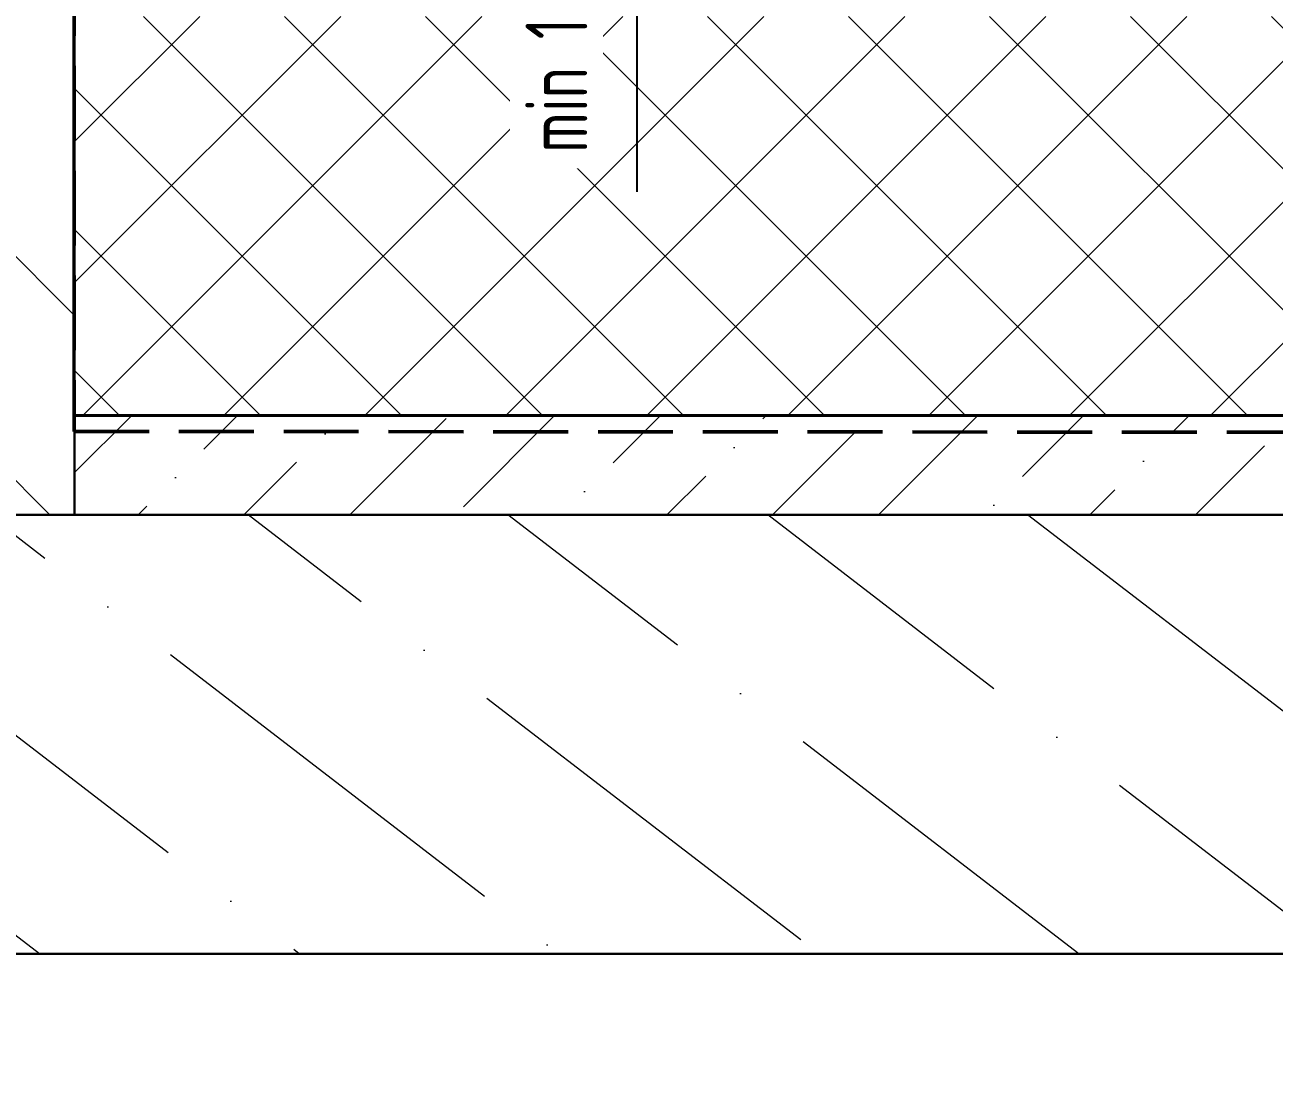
# Model space of a CAD drawing. Header units: millimetres. Extents: x -136099598 to 11807193, y 0 to 779331.
# Drawn here: x 730742 to 731994, y 350728 to 351777 of the extents above; entities that cross this region are included whole.
import ezdxf
from ezdxf import colors
from ezdxf.entities.mleader import LeaderData, LeaderLine
from ezdxf.math import Vec2, Vec3

# ---------------------------------------------------------------- set-up
doc = ezdxf.new("R2010")
doc.units = ezdxf.units.MM
doc.header["$MEASUREMENT"] = 0
doc.linetypes.add('ГОСТ 2.303 4', pattern=[7, 5, -2, 0])
doc.layers.get('0').update_dxf_attribs({"color": 250, "lineweight": 9})
doc.layers.get('Defpoints').update_dxf_attribs({"color": 8})
doc.layers.add('АР_Кровельный аэратор', color=250, linetype='Continuous')
for name, color, linetype, lineweight in [('АР_Перегородки_кирпич', 244, 'Continuous', 20), ('АР_Перегородки_кирпич_Штрих', 244, 'Continuous', 5), ('АР_Перекрытие', 250, 'Continuous', 30), ('АР_Штриховка', 253, 'Continuous', 13), ('СПДС_СИМВОЛЫ', 7, 'Continuous', 25), ('Штриховка', 7, 'Continuous', 5)]:
    doc.layers.add(name, color=color, linetype=linetype, lineweight=lineweight)
doc.styles.add('ISOCPEUR', font='isocpeur.ttf', dxfattribs={"width": 0.7})
doc.styles.add('Архитект', font='isocpeur.ttf', dxfattribs={"width": 0.8, "oblique": 8})
doc.dimstyles.new('R_50', dxfattribs={"dimtxt": 140, "dimasz": 60, "dimexe": 50, "dimexo": 50, "dimgap": 50, "dimtad": 1, "dimdec": 0, "dimrnd": 5, "dimzin": 0, "dimdsep": 46, "dimtxsty": 'ISOCPEUR', "dimblk": 'ARCHTICK', "dimcen": 50, "dimdle": 50, "dimclrd": 256, "dimclre": 256, "dimclrt": 256, "dimadec": 0, "dimazin": 0, "dimtfac": 2, "dimtdec": 0, "dimtofl": 0, "dimtmove": 1, "dimatfit": 3, "dimfxl": 1, "dimtvp": 3, "dimtfill": 1, "dimtolj": 1, "dimtzin": 0, "dimarcsym": 0})

# ---------------------------------------------------------------- blocks, each defined once
blk = doc.blocks.new('_ArchTick')
at = {"color": 0, "linetype": 'ByBlock', "const_width": 0.15}
blk.add_lwpolyline([(-0.5, -0.5), (0.5, 0.5)], dxfattribs=at)
blk = doc.blocks.new('*D1369')
at = {"layer": 'Defpoints', "color": 0, "transparency": 16777216}
for p in [(731031.9, 352724.2), (731355.9, 352311.5), (731581.3, 352311.5)]:
    blk.add_point(p, dxfattribs=at)
at = {"layer": 'АР_Кровельный аэратор', "lineweight": -2, "transparency": 16777216}
for p, q in [((731355.9, 352774.2), (731355.9, 352261.5)), ((731081.9, 352724.2), (731405.9, 352724.2)), ((731531.3, 352311.5), (731305.9, 352311.5)), ((731355.9, 351609.6), (731355.9, 352311.5))]:
    blk.add_line(p, q, dxfattribs=at)
at = {"layer": 'АР_Кровельный аэратор', "lineweight": -2, "transparency": 16777216, "xscale": 60, "yscale": 60, "zscale": 60}
for p, rotation in [((731355.9, 352724.2), 90), ((731355.9, 352311.5), 270)]:
    blk.add_blockref('_ArchTick', p, dxfattribs=dict(at, rotation=rotation))
at = {"layer": 'АР_Кровельный аэратор', "lineweight": 15, "transparency": 16777216, "insert": (731274.9, 351785.4), "char_height": 62, "attachment_point": 5, "rotation": 90, "style": 'ISOCPEUR', "bg_fill": 3, "box_fill_scale": 1.25, "bg_fill_color": 256, "bg_fill_true_color": 13158600, "bg_fill_transparency": 0}
blk.add_mtext('\\A1;min 150мм', dxfattribs=at)

msp = doc.modelspace()

# ---------------------------------------------------------------- hatches: boundary and pattern name
at = {"layer": 'АР_Перегородки_кирпич_Штрих', "lineweight": 15, "transparency": 33554687}
h = msp.add_hatch(dxfattribs=at)
h.set_pattern_fill('ANSI32', color=256, scale=50, angle=90, style=0)
h.set_pattern_definition([(135, (-981959.4, -61614.52), (-336.7596, -336.7596), []), (135, (-981959.4, -61390), (-336.7596, -336.7596), [])])
h.paths.add_polyline_path([(730552.094, 352684.273), (730552.094, 351285.931), (730792.094, 351285.931), (730792.094, 352684.273)])
at = {"layer": 'АР_Штриховка', "transparency": 33554559}
h = msp.add_hatch(dxfattribs=at)
h.set_pattern_fill('ANSI36', color=256, scale=50, angle=97.433889)
h.set_pattern_definition([(142.433889, (-985579.15, -61614.52), (-316.994321, 43.542487), [396.875, -79.375, 0, -79.375])])
h.paths.add_polyline_path([(728332.353, 351285.931), (728332.353, 350845.931), (734112.167, 350845.931), (734112.167, 351285.931)])
at = {"layer": 'Штриховка', "ltscale": 75}
h = msp.add_hatch(dxfattribs=at)
h.set_pattern_fill('НЕМЕТАЛЛИЧЕСКИЕ МАТЕРИАЛЫ', color=256, scale=39.960035, angle=180, pattern_type=2)
h.set_pattern_definition([(45, (869555.65, 417946.83), (-70.64003, 70.64003), []), (135, (869555.65, 417946.83), (-70.64003, -70.64003), [])])
edge = h.paths.add_edge_path()
edge.add_line((730792.094, 351590.627), (730792.094, 351385.831))
edge.add_line((734111.907, 351781.983), (730792.094, 351590.627))
edge.add_line((734111.907, 351781.983), (734111.907, 351385.831))
edge.add_line((734111.907, 351385.831), (730792.094, 351385.831))
edge = h.paths.add_edge_path()
edge.add_line((734111.907, 351785.432), (730792.094, 351785.432))
edge.add_line((732790.095, 351688.822), (734111.907, 351785.432))
edge.add_line((732810.075, 351683.827), (732790.095, 351688.822))
edge.add_line((732770.115, 351673.837), (732810.075, 351683.827))
edge.add_line((732790.095, 351668.842), (732770.115, 351673.837))
edge.add_line((732790.095, 351668.842), (734111.907, 351781.983))
edge.add_line((734111.907, 351781.983), (730792.094, 351590.627))
edge.add_line((730792.094, 351785.432), (730792.094, 351590.627))
at = {"layer": 'Штриховка', "ltscale": 15}
h = msp.add_hatch(dxfattribs=at)
h.set_pattern_fill('БЕТОН И ИЗДЕЛИЯ ИЗ НЕГО', color=256, scale=29.970027, angle=180, pattern_type=2)
h.set_pattern_definition([(45, (855270.955, 417846.93), (39.735017, 145.69506), [187.312666, -40.459536, 0, -40.459536])])
edge = h.paths.add_edge_path()
edge.add_line((730792.094, 351285.931), (734111.907, 351285.931))
edge.add_line((734111.907, 351384.832), (734111.907, 351285.931))
edge.add_line((734111.907, 351384.832), (730792.094, 351385.831))
edge.add_line((730792.094, 351385.831), (730792.094, 351285.931))

# ---------------------------------------------------------------- linework, layer by layer
at = {"ltscale": 100}
msp.add_line((730792.094, 351375.841), (730792.094, 351775.442), dxfattribs=at)
at = {"layer": 'АР_Перегородки_кирпич', "lineweight": 30, "ltscale": 100}
msp.add_lwpolyline([(730552.094, 352684.273), (730552.094, 351285.931), (730792.094, 351285.931), (730792.094, 352684.273)], close=True, dxfattribs=at)
at = {"layer": 'АР_Перекрытие', "lineweight": 30, "ltscale": 100, "elevation": 0}
msp.add_lwpolyline([(728332.353, 351285.931), (728332.353, 350845.931), (734112.167, 350845.931), (734112.167, 351285.931)], close=True, dxfattribs=at)
at = {"layer": 'СПДС_СИМВОЛЫ', "color": 3, "linetype": 'Continuous', "ltscale": 2.5}
for p, q in [((730791.095, 351384.832), (730791.095, 352025.192)), ((734111.907, 351384.832), (730791.095, 351384.832))]:
    msp.add_line(p, q, dxfattribs=at)
msp.add_lwpolyline([(734111.907, 351385.831), (730792.094, 351385.831), (730792.094, 352025.192)], dxfattribs=at)
at = {"layer": 'СПДС_СИМВОЛЫ', "color": 3, "linetype": 'Continuous', "ltscale": 2.5, "const_width": 0.999}
for points in [[(730791.594, 351771.312), (730791.594, 351775.308)], [(730791.594, 351764.319), (730791.594, 351768.315)], [(730791.594, 351757.326), (730791.594, 351761.322)], [(730791.594, 351750.333), (730791.594, 351754.329)], [(730791.594, 351743.34), (730791.594, 351747.336)], [(730791.594, 351736.347), (730791.594, 351740.343)], [(730791.594, 351729.354), (730791.594, 351733.35)], [(730791.594, 351722.361), (730791.594, 351726.357)], [(730791.594, 351715.368), (730791.594, 351719.364)], [(730791.594, 351708.375), (730791.594, 351712.371)], [(730791.594, 351701.382), (730791.594, 351705.378)], [(730791.594, 351694.389), (730791.594, 351698.385)], [(730791.594, 351687.396), (730791.594, 351691.392)], [(730791.594, 351680.403), (730791.594, 351684.399)], [(730791.594, 351673.41), (730791.594, 351677.406)], [(730791.594, 351666.417), (730791.594, 351670.413)], [(730791.594, 351659.424), (730791.594, 351663.42)], [(730791.594, 351652.431), (730791.594, 351656.427)], [(730791.594, 351645.438), (730791.594, 351649.434)], [(730791.594, 351638.445), (730791.594, 351642.441)], [(730791.594, 351631.452), (730791.594, 351635.448)], [(730791.594, 351624.459), (730791.594, 351628.455)], [(730791.594, 351617.466), (730791.594, 351621.462)], [(730791.594, 351610.473), (730791.594, 351614.469)], [(730791.594, 351603.48), (730791.594, 351607.476)], [(730791.594, 351596.487), (730791.594, 351600.483)], [(730791.594, 351589.494), (730791.594, 351593.49)], [(730791.594, 351582.501), (730791.594, 351586.497)], [(730791.594, 351575.508), (730791.594, 351579.504)], [(730791.594, 351568.515), (730791.594, 351572.511)], [(730791.594, 351561.522), (730791.594, 351565.518)], [(730791.594, 351554.529), (730791.594, 351558.525)], [(730791.594, 351547.536), (730791.594, 351551.532)], [(730791.594, 351540.543), (730791.594, 351544.539)], [(730791.594, 351533.55), (730791.594, 351537.546)], [(730791.594, 351526.557), (730791.594, 351530.553)], [(730791.594, 351519.564), (730791.594, 351523.56)], [(730791.594, 351512.571), (730791.594, 351516.567)], [(730791.594, 351505.578), (730791.594, 351509.574)], [(730791.594, 351498.585), (730791.594, 351502.581)], [(730791.594, 351491.592), (730791.594, 351495.588)], [(730791.594, 351484.599), (730791.594, 351488.595)], [(730791.594, 351477.606), (730791.594, 351481.602)], [(730791.594, 351470.613), (730791.594, 351474.609)], [(730791.594, 351463.62), (730791.594, 351467.616)], [(730791.594, 351456.627), (730791.594, 351460.623)], [(730791.594, 351449.634), (730791.594, 351453.63)], [(730791.594, 351442.641), (730791.594, 351446.637)], [(730791.594, 351435.648), (730791.594, 351439.644)], [(730791.594, 351428.655), (730791.594, 351432.651)], [(730791.594, 351421.662), (730791.594, 351425.658)], [(730791.594, 351414.669), (730791.594, 351418.665)], [(730791.594, 351407.676), (730791.594, 351411.672)], [(730791.594, 351400.683), (730791.594, 351404.679)], [(730791.594, 351393.69), (730791.594, 351397.686)], [(730791.594, 351386.697), (730791.594, 351390.693)], [(730797.222, 351385.332), (730793.226, 351385.332)], [(730804.215, 351385.332), (730800.219, 351385.332)], [(730811.208, 351385.332), (730807.212, 351385.332)], [(730818.201, 351385.332), (730814.205, 351385.332)], [(730825.194, 351385.332), (730821.198, 351385.332)], [(730832.187, 351385.332), (730828.191, 351385.332)], [(730839.18, 351385.332), (730835.184, 351385.332)], [(730846.173, 351385.332), (730842.177, 351385.332)], [(730853.166, 351385.332), (730849.17, 351385.332)], [(730860.159, 351385.332), (730856.163, 351385.332)], [(730867.152, 351385.332), (730863.156, 351385.332)], [(730874.145, 351385.332), (730870.149, 351385.332)], [(730881.138, 351385.332), (730877.142, 351385.332)], [(730888.131, 351385.332), (730884.135, 351385.332)], [(730895.124, 351385.332), (730891.128, 351385.332)], [(730902.117, 351385.332), (730898.121, 351385.332)], [(730909.11, 351385.332), (730905.114, 351385.332)], [(730916.103, 351385.332), (730912.107, 351385.332)], [(730923.096, 351385.332), (730919.1, 351385.332)], [(730930.089, 351385.332), (730926.093, 351385.332)], [(730937.082, 351385.332), (730933.086, 351385.332)], [(730944.075, 351385.332), (730940.079, 351385.332)], [(730951.068, 351385.332), (730947.072, 351385.332)], [(730958.061, 351385.332), (730954.065, 351385.332)], [(730965.054, 351385.332), (730961.058, 351385.332)], [(730972.047, 351385.332), (730968.051, 351385.332)], [(730979.04, 351385.332), (730975.044, 351385.332)], [(730986.033, 351385.332), (730982.037, 351385.332)], [(730993.026, 351385.332), (730989.03, 351385.332)], [(731000.019, 351385.332), (730996.023, 351385.332)], [(731007.012, 351385.332), (731003.016, 351385.332)], [(731014.005, 351385.332), (731010.009, 351385.332)], [(731020.998, 351385.332), (731017.002, 351385.332)], [(731027.991, 351385.332), (731023.995, 351385.332)], [(731034.984, 351385.332), (731030.988, 351385.332)], [(731041.977, 351385.332), (731037.981, 351385.332)], [(731048.97, 351385.332), (731044.974, 351385.332)], [(731055.963, 351385.332), (731051.967, 351385.332)], [(731062.956, 351385.332), (731058.96, 351385.332)], [(731069.949, 351385.332), (731065.953, 351385.332)], [(731076.942, 351385.332), (731072.946, 351385.332)], [(731083.935, 351385.332), (731079.939, 351385.332)], [(731090.928, 351385.332), (731086.932, 351385.332)], [(731097.921, 351385.332), (731093.925, 351385.332)], [(731104.914, 351385.332), (731100.918, 351385.332)], [(731111.907, 351385.332), (731107.911, 351385.332)], [(731118.9, 351385.332), (731114.904, 351385.332)], [(731125.893, 351385.332), (731121.897, 351385.332)], [(731132.886, 351385.332), (731128.89, 351385.332)], [(731139.879, 351385.332), (731135.883, 351385.332)], [(731146.872, 351385.332), (731142.876, 351385.332)], [(731153.865, 351385.332), (731149.869, 351385.332)], [(731160.858, 351385.332), (731156.862, 351385.332)], [(731167.851, 351385.332), (731163.855, 351385.332)], [(731174.844, 351385.332), (731170.848, 351385.332)], [(731181.837, 351385.332), (731177.841, 351385.332)], [(731188.83, 351385.332), (731184.834, 351385.332)], [(731195.824, 351385.332), (731191.827, 351385.332)], [(731202.817, 351385.332), (731198.821, 351385.332)], [(731209.81, 351385.332), (731205.814, 351385.332)], [(731216.803, 351385.332), (731212.807, 351385.332)], [(731223.796, 351385.332), (731219.8, 351385.332)], [(731230.789, 351385.332), (731226.793, 351385.332)], [(731237.782, 351385.332), (731233.786, 351385.332)], [(731244.775, 351385.332), (731240.779, 351385.332)], [(731251.768, 351385.332), (731247.772, 351385.332)], [(731258.761, 351385.332), (731254.765, 351385.332)], [(731265.754, 351385.332), (731261.758, 351385.332)], [(731272.747, 351385.332), (731268.751, 351385.332)], [(731279.74, 351385.332), (731275.744, 351385.332)], [(731286.733, 351385.332), (731282.737, 351385.332)], [(731293.726, 351385.332), (731289.73, 351385.332)], [(731300.719, 351385.332), (731296.723, 351385.332)], [(731307.712, 351385.332), (731303.716, 351385.332)], [(731314.705, 351385.332), (731310.709, 351385.332)], [(731321.698, 351385.332), (731317.702, 351385.332)], [(731328.691, 351385.332), (731324.695, 351385.332)], [(731335.684, 351385.332), (731331.688, 351385.332)], [(731342.677, 351385.332), (731338.681, 351385.332)], [(731349.67, 351385.332), (731345.674, 351385.332)], [(731356.663, 351385.332), (731352.667, 351385.332)], [(731363.656, 351385.332), (731359.66, 351385.332)], [(731370.649, 351385.332), (731366.653, 351385.332)], [(731377.642, 351385.332), (731373.646, 351385.332)], [(731384.635, 351385.332), (731380.639, 351385.332)], [(731391.628, 351385.332), (731387.632, 351385.332)], [(731398.621, 351385.332), (731394.625, 351385.332)], [(731405.614, 351385.332), (731401.618, 351385.332)], [(731412.607, 351385.332), (731408.611, 351385.332)], [(731419.6, 351385.332), (731415.604, 351385.332)], [(731426.593, 351385.332), (731422.597, 351385.332)], [(731433.586, 351385.332), (731429.59, 351385.332)], [(731440.579, 351385.332), (731436.583, 351385.332)], [(731447.572, 351385.332), (731443.576, 351385.332)], [(731454.565, 351385.332), (731450.569, 351385.332)], [(731461.558, 351385.332), (731457.562, 351385.332)], [(731468.551, 351385.332), (731464.555, 351385.332)], [(731475.544, 351385.332), (731471.548, 351385.332)], [(731482.537, 351385.332), (731478.541, 351385.332)], [(731489.53, 351385.332), (731485.534, 351385.332)], [(731496.523, 351385.332), (731492.527, 351385.332)], [(731503.516, 351385.332), (731499.52, 351385.332)], [(731510.509, 351385.332), (731506.513, 351385.332)], [(731517.502, 351385.332), (731513.506, 351385.332)], [(731524.495, 351385.332), (731520.499, 351385.332)], [(731531.488, 351385.332), (731527.492, 351385.332)], [(731538.481, 351385.332), (731534.485, 351385.332)], [(731545.474, 351385.332), (731541.478, 351385.332)], [(731552.467, 351385.332), (731548.471, 351385.332)], [(731559.46, 351385.332), (731555.464, 351385.332)], [(731566.453, 351385.332), (731562.457, 351385.332)], [(731573.446, 351385.332), (731569.45, 351385.332)], [(731580.439, 351385.332), (731576.443, 351385.332)], [(731587.432, 351385.332), (731583.436, 351385.332)], [(731594.425, 351385.332), (731590.429, 351385.332)], [(731601.418, 351385.332), (731597.422, 351385.332)], [(731608.411, 351385.332), (731604.415, 351385.332)], [(731615.404, 351385.332), (731611.408, 351385.332)], [(731622.397, 351385.332), (731618.401, 351385.332)], [(731629.39, 351385.332), (731625.394, 351385.332)], [(731636.383, 351385.332), (731632.387, 351385.332)], [(731643.376, 351385.332), (731639.38, 351385.332)], [(731650.369, 351385.332), (731646.373, 351385.332)], [(731657.362, 351385.332), (731653.366, 351385.332)], [(731664.355, 351385.332), (731660.359, 351385.332)], [(731671.348, 351385.332), (731667.352, 351385.332)], [(731678.341, 351385.332), (731674.345, 351385.332)], [(731685.334, 351385.332), (731681.338, 351385.332)], [(731692.327, 351385.332), (731688.331, 351385.332)], [(731699.32, 351385.332), (731695.324, 351385.332)], [(731706.313, 351385.332), (731702.317, 351385.332)], [(731713.306, 351385.332), (731709.31, 351385.332)], [(731720.299, 351385.332), (731716.303, 351385.332)], [(731727.292, 351385.332), (731723.296, 351385.332)], [(731734.285, 351385.332), (731730.289, 351385.332)], [(731741.278, 351385.332), (731737.282, 351385.332)], [(731748.271, 351385.332), (731744.275, 351385.332)], [(731755.264, 351385.332), (731751.268, 351385.332)], [(731762.257, 351385.332), (731758.261, 351385.332)], [(731769.25, 351385.332), (731765.254, 351385.332)], [(731776.243, 351385.332), (731772.247, 351385.332)], [(731783.236, 351385.332), (731779.24, 351385.332)], [(731790.229, 351385.332), (731786.233, 351385.332)], [(731797.222, 351385.332), (731793.226, 351385.332)], [(731804.215, 351385.332), (731800.219, 351385.332)], [(731811.208, 351385.332), (731807.212, 351385.332)], [(731818.201, 351385.332), (731814.205, 351385.332)], [(731825.194, 351385.332), (731821.198, 351385.332)], [(731832.187, 351385.332), (731828.191, 351385.332)], [(731839.18, 351385.332), (731835.184, 351385.332)], [(731846.173, 351385.332), (731842.177, 351385.332)], [(731853.166, 351385.332), (731849.17, 351385.332)], [(731860.159, 351385.332), (731856.163, 351385.332)], [(731867.152, 351385.332), (731863.156, 351385.332)], [(731874.145, 351385.332), (731870.149, 351385.332)], [(731881.138, 351385.332), (731877.142, 351385.332)], [(731888.131, 351385.332), (731884.135, 351385.332)], [(731895.124, 351385.332), (731891.128, 351385.332)], [(731902.117, 351385.332), (731898.121, 351385.332)], [(731909.11, 351385.332), (731905.114, 351385.332)], [(731916.103, 351385.332), (731912.107, 351385.332)], [(731923.096, 351385.332), (731919.1, 351385.332)], [(731930.089, 351385.332), (731926.093, 351385.332)], [(731937.082, 351385.332), (731933.086, 351385.332)], [(731944.075, 351385.332), (731940.079, 351385.332)], [(731951.068, 351385.332), (731947.072, 351385.332)], [(731958.061, 351385.332), (731954.065, 351385.332)], [(731965.054, 351385.332), (731961.058, 351385.332)], [(731972.047, 351385.332), (731968.051, 351385.332)], [(731979.04, 351385.332), (731975.044, 351385.332)], [(731986.033, 351385.332), (731982.037, 351385.332)], [(731993.026, 351385.332), (731989.03, 351385.332)]]:
    msp.add_lwpolyline(points, dxfattribs=at)
at = {"layer": 'Штриховка', "color": 6, "linetype": 'ГОСТ 2.303 4', "lineweight": 50, "ltscale": 15}
msp.add_lwpolyline([(730791.594, 352680.766), (730791.594, 351369.469), (734111.907, 351367.359)], dxfattribs=at)
at = {"layer": 'Штриховка', "ltscale": 20}
msp.add_lwpolyline([(734111.907, 351385.831), (730792.094, 351385.831)], dxfattribs=at)

# ---------------------------------------------------------------- leaders
at = {"layer": 'АР_Кровельный аэратор', "lineweight": 15}
ml = msp.add_multileader_mtext('Standard', dxfattribs=at)
ml.set_content('{\\C256;Ж/б плита покрытия }', color=256, style='Архитект')
ml.set_leader_properties()
ml.build(insert=Vec2(0, 0))
ml.multileader.update_dxf_attribs({"text_left_attachment_type": 6, "text_right_attachment_type": 6, "dogleg_length": 50, "arrow_head_size": 124.875})
ctx = ml.context
ctx.base_point, ctx.char_height, ctx.arrow_head_size, ctx.landing_gap_size, ctx.plane_origin = Vec3(729444.37, 350539.735), 124.87511, 124.875, 12.488, Vec3(735151.957, 350374.503)
ctx.left_attachment, ctx.right_attachment = 6, 6
notes = []
notes.append((ctx, [(0, (1, 1, 0), (729394.42, 350539.735), (1, 0), 49.95, [(0, [(729148.089, 351095.704)], 0, [])])]))
ctx.mtext.insert, ctx.mtext.width, ctx.mtext.defined_height, ctx.mtext.flow_direction = Vec3(729456.858, 350702.073), 1859.99822, 301.807, 5
for ctx, leaders in notes:
    for number, flags, end, landing, length, lines in leaders:
        leader = LeaderData()
        leader.index, (leader.has_last_leader_line, leader.has_dogleg_vector, leader.attachment_direction) = number, flags
        leader.last_leader_point, leader.dogleg_vector, leader.dogleg_length = Vec3(end), Vec3(landing), length
        for number, points, colour, breaks in lines:
            line = LeaderLine()
            line.index, line.vertices, line.color, line.breaks = number, Vec3.list(points), colors.encode_raw_color(colour), breaks
            leader.lines.append(line)
        ctx.leaders.append(leader)

# ---------------------------------------------------------------- next in the draw order: dimensions: what is measured, and where the dimension line sits
dim = msp.add_linear_dim(base=(731355.918, 352311.493), p1=(731031.854, 352724.233), p2=(731581.304, 352311.493), angle=90, text='min 150мм', dimstyle='R_50', override={"dimtxt": 62, "dimpost": '\\X'}, dxfattribs=at)
dim.commit()
dim.dimension.update_dxf_attribs({"geometry": '*D1369', "text_midpoint": (731355.918, 351785.432), "dimtype": 160})

doc.saveas('drawing.dxf')
